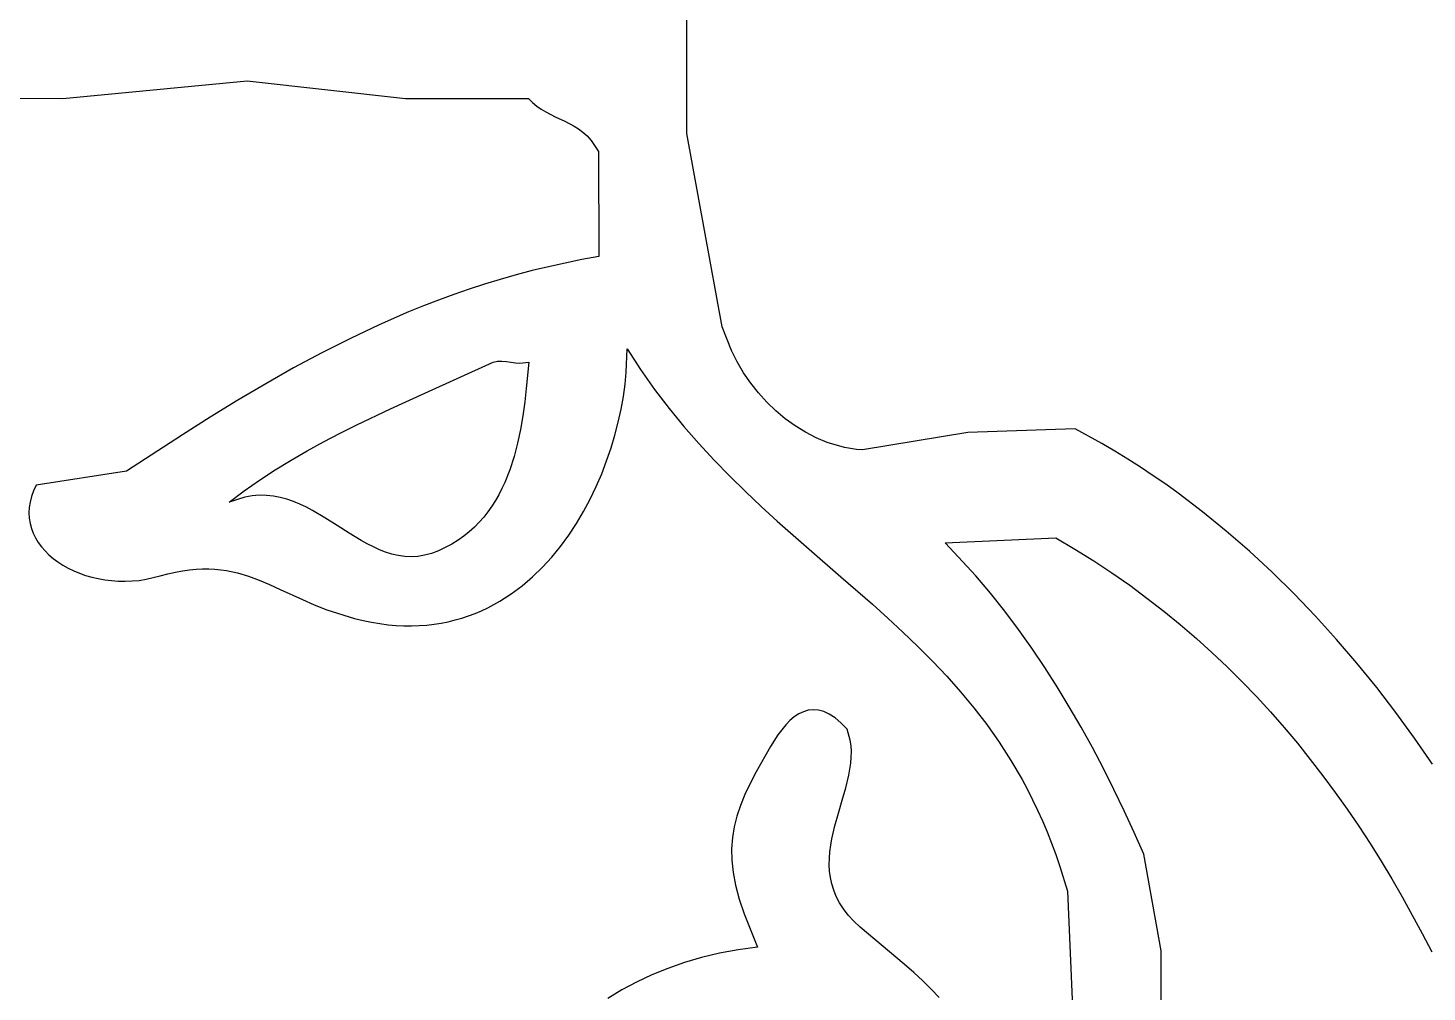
# Model space of a CAD drawing. Extents: x -38.8 to 24, y -17.1 to 3.4.
# Drawn here: x -33.631 to -32.835, y -1.687 to -1.138 of the extents above; entities that cross this region are included whole.
import ezdxf

# ---------------------------------------------------------------- set-up
doc = ezdxf.new("R2010")
doc.units = 0

msp = doc.modelspace()

# ---------------------------------------------------------------- linework, layer by layer
at = {"color": 7, "linetype": 'CONTINUOUS'}
for p, q in [((-33.256435, -1.198553), (-33.256435, -1.123553)), ((-33.611435, -1.178553), (-33.506435, -1.168553)), ((-33.506435, -1.168553), (-33.416435, -1.178553)), ((-33.716131, -1.178299), (-33.611435, -1.178553)), ((-33.416435, -1.178553), (-33.346435, -1.178553)), ((-33.346435, -1.178553), (-33.344112, -1.18091)), ((-33.344112, -1.18091), (-33.341676, -1.182943)), ((-33.341676, -1.182943), (-33.339149, -1.184709)), ((-33.339149, -1.184709), (-33.336548, -1.186262)), ((-33.336548, -1.186262), (-33.331204, -1.188956)), ((-33.331204, -1.188956), (-33.325799, -1.191472)), ((-33.325799, -1.191472), (-33.320487, -1.194255)), ((-33.320487, -1.194255), (-33.317915, -1.195886)), ((-33.317915, -1.195886), (-33.315423, -1.197751)), ((-33.315423, -1.197751), (-33.313033, -1.199906)), ((-33.313033, -1.199906), (-33.310762, -1.202407)), ((-33.236253, -1.308496), (-33.256435, -1.198553)), ((-33.310762, -1.202407), (-33.306657, -1.208669)), ((-33.306657, -1.208669), (-33.306435, -1.268553)), ((-33.325626, -1.272199), (-33.335022, -1.274281)), ((-33.316098, -1.270288), (-33.325626, -1.272199)), ((-33.306435, -1.268553), (-33.316098, -1.270288)), ((-33.353446, -1.278942), (-33.362483, -1.281513)), ((-33.344294, -1.27653), (-33.353446, -1.278942)), ((-33.335022, -1.274281), (-33.344294, -1.27653)), ((-33.380236, -1.287116), (-33.388963, -1.29014)), ((-33.371411, -1.284239), (-33.380236, -1.287116)), ((-33.362483, -1.281513), (-33.371411, -1.284239)), ((-33.406144, -1.29661), (-33.414608, -1.300049)), ((-33.397597, -1.293306), (-33.406144, -1.29661)), ((-33.388963, -1.29014), (-33.397597, -1.293306)), ((-33.414608, -1.300049), (-33.431314, -1.307312)), ((-33.431314, -1.307312), (-33.447757, -1.315063)), ((-33.230994, -1.32196), (-33.236253, -1.308496)), ((-33.447757, -1.315063), (-33.46398, -1.323268)), ((-33.290799, -1.334212), (-33.290371, -1.321023)), ((-33.290371, -1.321023), (-33.282632, -1.332856)), ((-33.46398, -1.323268), (-33.480028, -1.331895)), ((-33.405441, -1.346269), (-33.366435, -1.328553)), ((-33.366435, -1.328553), (-33.364033, -1.328033)), ((-33.366435, -1.328553), (-33.366435, -1.328553)), ((-33.364033, -1.328033), (-33.361546, -1.32797)), ((-33.361546, -1.32797), (-33.358999, -1.328212)), ((-33.358999, -1.328212), (-33.35642, -1.328602)), ((-33.35642, -1.328602), (-33.353832, -1.328987)), ((-33.353832, -1.328987), (-33.351262, -1.329213)), ((-33.351262, -1.329213), (-33.346279, -1.328566)), ((-33.346279, -1.328566), (-33.347677, -1.343529)), ((-33.227717, -1.328393), (-33.230994, -1.32196)), ((-33.224039, -1.334585), (-33.227717, -1.328393)), ((-33.480028, -1.331895), (-33.495942, -1.340911)), ((-33.291472, -1.34112), (-33.290799, -1.334212)), ((-33.282632, -1.332856), (-33.274651, -1.344125)), ((-33.219981, -1.340503), (-33.224039, -1.334585)), ((-33.495942, -1.340911), (-33.511767, -1.350282)), ((-33.347677, -1.343529), (-33.348569, -1.351254)), ((-33.292452, -1.348191), (-33.291472, -1.34112)), ((-33.274651, -1.344125), (-33.266453, -1.354872)), ((-33.215564, -1.346117), (-33.219981, -1.340503)), ((-33.511767, -1.350282), (-33.527546, -1.359975)), ((-33.424854, -1.355113), (-33.405441, -1.346269)), ((-33.348569, -1.351254), (-33.349661, -1.359056)), ((-33.293739, -1.355391), (-33.292452, -1.348191)), ((-33.21081, -1.351394), (-33.215564, -1.346117)), ((-33.205741, -1.356303), (-33.21081, -1.351394)), ((-33.527546, -1.359975), (-33.543323, -1.369958)), ((-33.444062, -1.364248), (-33.424854, -1.355113)), ((-33.349661, -1.359056), (-33.351005, -1.366874)), ((-33.295332, -1.362687), (-33.293739, -1.355391)), ((-33.266453, -1.354872), (-33.258061, -1.365139)), ((-33.200378, -1.360814), (-33.205741, -1.356303)), ((-33.194743, -1.364893), (-33.200378, -1.360814)), ((-33.462959, -1.373901), (-33.453556, -1.368996)), ((-33.453556, -1.368996), (-33.444062, -1.364248)), ((-33.351005, -1.366874), (-33.352654, -1.374645)), ((-33.297233, -1.370044), (-33.295332, -1.362687)), ((-33.258061, -1.365139), (-33.249498, -1.374968)), ((-33.188858, -1.36851), (-33.194743, -1.364893)), ((-33.182744, -1.371632), (-33.188858, -1.36851)), ((-33.096435, -1.368553), (-33.156435, -1.378553)), ((-33.035345, -1.366488), (-33.096435, -1.368553)), ((-33.020266, -1.374821), (-33.035345, -1.366488)), ((-33.543323, -1.369958), (-33.575039, -1.390661)), ((-33.472256, -1.378991), (-33.462959, -1.373901)), ((-33.352654, -1.374645), (-33.354661, -1.382306)), ((-33.299441, -1.377428), (-33.297233, -1.370044)), ((-33.249498, -1.374968), (-33.240788, -1.384402)), ((-33.176423, -1.37423), (-33.182744, -1.371632)), ((-33.173192, -1.375321), (-33.176423, -1.37423)), ((-33.169917, -1.37627), (-33.173192, -1.375321)), ((-33.166601, -1.377071), (-33.169917, -1.37627)), ((-33.012841, -1.379203), (-33.020266, -1.374821)), ((-33.490483, -1.389842), (-33.481435, -1.384295)), ((-33.481435, -1.384295), (-33.472256, -1.378991)), ((-33.354661, -1.382306), (-33.357079, -1.389793)), ((-33.304782, -1.392142), (-33.301958, -1.384806)), ((-33.301958, -1.384806), (-33.299441, -1.377428)), ((-33.240788, -1.384402), (-33.231955, -1.393483)), ((-33.163247, -1.377722), (-33.166601, -1.377071)), ((-33.159857, -1.378217), (-33.163247, -1.377722)), ((-33.156435, -1.378553), (-33.159857, -1.378217)), ((-33.005493, -1.383726), (-33.012841, -1.379203)), ((-32.998222, -1.388386), (-33.005493, -1.383726)), ((-33.575039, -1.390661), (-33.626435, -1.398553)), ((-33.499385, -1.395658), (-33.490483, -1.389842)), ((-33.357079, -1.389793), (-33.359962, -1.397045)), ((-33.307914, -1.399404), (-33.304782, -1.392142)), ((-32.991029, -1.393182), (-32.998222, -1.388386)), ((-33.626435, -1.398553), (-33.627985, -1.401816)), ((-33.508128, -1.401773), (-33.499385, -1.395658)), ((-33.361593, -1.400563), (-33.363361, -1.403999)), ((-33.359962, -1.397045), (-33.361593, -1.400563)), ((-33.311355, -1.406558), (-33.307914, -1.399404)), ((-33.231955, -1.393483), (-33.223022, -1.402253)), ((-32.983913, -1.398111), (-32.991029, -1.393182)), ((-32.976875, -1.403171), (-32.983913, -1.398111)), ((-33.629994, -1.408216), (-33.630478, -1.41134)), ((-33.629168, -1.405039), (-33.629994, -1.408216)), ((-33.627985, -1.401816), (-33.629168, -1.405039)), ((-33.516699, -1.408215), (-33.508128, -1.401773)), ((-33.507889, -1.405389), (-33.516699, -1.408215)), ((-33.503649, -1.404662), (-33.507889, -1.405389)), ((-33.49951, -1.404351), (-33.503649, -1.404662)), ((-33.495466, -1.404424), (-33.49951, -1.404351)), ((-33.491509, -1.404849), (-33.495466, -1.404424)), ((-33.487634, -1.405595), (-33.491509, -1.404849)), ((-33.483833, -1.406629), (-33.487634, -1.405595)), ((-33.480099, -1.407921), (-33.483833, -1.406629)), ((-33.476427, -1.409439), (-33.480099, -1.407921)), ((-33.36527, -1.407344), (-33.367329, -1.410591)), ((-33.363361, -1.403999), (-33.36527, -1.407344)), ((-33.315105, -1.413568), (-33.311355, -1.406558)), ((-33.223022, -1.402253), (-33.214012, -1.410754)), ((-32.963034, -1.413671), (-32.976875, -1.403171)), ((-33.630478, -1.41134), (-33.630631, -1.414404)), ((-33.630631, -1.414404), (-33.630467, -1.417402)), ((-33.472809, -1.41115), (-33.476427, -1.409439)), ((-33.469239, -1.413024), (-33.472809, -1.41115)), ((-33.462215, -1.417134), (-33.469239, -1.413024)), ((-33.37192, -1.41676), (-33.374466, -1.419666)), ((-33.369544, -1.413733), (-33.37192, -1.41676)), ((-33.367329, -1.410591), (-33.369544, -1.413733)), ((-33.319164, -1.420402), (-33.315105, -1.413568)), ((-33.214012, -1.410754), (-33.20495, -1.41903)), ((-32.949507, -1.424664), (-32.963034, -1.413671)), ((-33.630467, -1.417402), (-33.629997, -1.420328)), ((-33.629997, -1.420328), (-33.629235, -1.423173)), ((-33.629235, -1.423173), (-33.628193, -1.425933)), ((-33.455301, -1.421514), (-33.462215, -1.417134)), ((-33.448445, -1.425911), (-33.455301, -1.421514)), ((-33.377187, -1.422442), (-33.38009, -1.425081)), ((-33.374466, -1.419666), (-33.377187, -1.422442)), ((-33.323532, -1.427026), (-33.319164, -1.420402)), ((-33.20495, -1.41903), (-33.18676, -1.435072)), ((-32.936298, -1.436129), (-32.949507, -1.424664)), ((-33.628193, -1.425933), (-33.626883, -1.428599)), ((-33.626883, -1.428599), (-33.625319, -1.431166)), ((-33.625319, -1.431166), (-33.623512, -1.433626)), ((-33.441593, -1.430073), (-33.448445, -1.425911)), ((-33.438152, -1.431987), (-33.441593, -1.430073)), ((-33.434691, -1.433747), (-33.438152, -1.431987)), ((-33.389958, -1.432094), (-33.397568, -1.435939)), ((-33.386469, -1.429915), (-33.389958, -1.432094)), ((-33.383182, -1.427574), (-33.386469, -1.429915)), ((-33.38009, -1.425081), (-33.383182, -1.427574)), ((-33.32821, -1.433404), (-33.323532, -1.427026)), ((-33.109283, -1.431347), (-33.046435, -1.428553)), ((-33.091889, -1.450226), (-33.109283, -1.431347)), ((-33.046435, -1.428553), (-33.035524, -1.434994)), ((-33.623512, -1.433626), (-33.621476, -1.435974)), ((-33.621476, -1.435974), (-33.619223, -1.438202)), ((-33.619223, -1.438202), (-33.616766, -1.440304)), ((-33.616766, -1.440304), (-33.614116, -1.442272)), ((-33.431205, -1.435322), (-33.434691, -1.433747)), ((-33.427686, -1.43668), (-33.431205, -1.435322)), ((-33.424128, -1.437789), (-33.427686, -1.43668)), ((-33.420525, -1.438618), (-33.424128, -1.437789)), ((-33.416869, -1.439136), (-33.420525, -1.438618)), ((-33.413154, -1.43931), (-33.416869, -1.439136)), ((-33.409373, -1.439109), (-33.413154, -1.43931)), ((-33.405519, -1.438501), (-33.409373, -1.439109)), ((-33.401586, -1.437455), (-33.405519, -1.438501)), ((-33.397568, -1.435939), (-33.401586, -1.437455)), ((-33.338495, -1.445291), (-33.333198, -1.439504)), ((-33.333198, -1.439504), (-33.32821, -1.433404)), ((-33.18676, -1.435072), (-33.168642, -1.450717)), ((-33.035524, -1.434994), (-33.024884, -1.441647)), ((-32.923408, -1.448047), (-32.936298, -1.436129)), ((-33.614116, -1.442272), (-33.611288, -1.444101)), ((-33.611288, -1.444101), (-33.608293, -1.445784)), ((-33.608293, -1.445784), (-33.605144, -1.447314)), ((-33.605144, -1.447314), (-33.601854, -1.448685)), ((-33.551543, -1.44904), (-33.547322, -1.448056)), ((-33.547322, -1.448056), (-33.543256, -1.447291)), ((-33.543256, -1.447291), (-33.539334, -1.446735)), ((-33.539334, -1.446735), (-33.535547, -1.446376)), ((-33.535547, -1.446376), (-33.531883, -1.446205)), ((-33.531883, -1.446205), (-33.528332, -1.446212)), ((-33.528332, -1.446212), (-33.524883, -1.446386)), ((-33.524883, -1.446386), (-33.521526, -1.446718)), ((-33.521526, -1.446718), (-33.51825, -1.447197)), ((-33.51825, -1.447197), (-33.5119, -1.448556)), ((-33.5119, -1.448556), (-33.505748, -1.450383)), ((-33.344103, -1.450731), (-33.338495, -1.445291)), ((-33.024884, -1.441647), (-33.014511, -1.448506)), ((-33.014511, -1.448506), (-33.0044, -1.455569)), ((-32.910838, -1.460397), (-32.923408, -1.448047)), ((-33.601854, -1.448685), (-33.598434, -1.449889)), ((-33.598434, -1.449889), (-33.594899, -1.45092)), ((-33.594899, -1.45092), (-33.59126, -1.451771)), ((-33.59126, -1.451771), (-33.587531, -1.452436)), ((-33.587531, -1.452436), (-33.583723, -1.452909)), ((-33.583723, -1.452909), (-33.579849, -1.453181)), ((-33.579849, -1.453181), (-33.575922, -1.453248)), ((-33.575922, -1.453248), (-33.571954, -1.453101)), ((-33.571954, -1.453101), (-33.567958, -1.452735)), ((-33.567958, -1.452735), (-33.563948, -1.452142)), ((-33.563948, -1.452142), (-33.55593, -1.450252)), ((-33.55593, -1.450252), (-33.551543, -1.44904)), ((-33.505748, -1.450383), (-33.49971, -1.452595)), ((-33.49971, -1.452595), (-33.4937, -1.455112)), ((-33.4937, -1.455112), (-33.487636, -1.457852)), ((-33.356251, -1.460436), (-33.350022, -1.455791)), ((-33.350022, -1.455791), (-33.344103, -1.450731)), ((-33.168642, -1.450717), (-33.150783, -1.466303)), ((-33.083574, -1.460106), (-33.091889, -1.450226)), ((-33.0044, -1.455569), (-32.994545, -1.46283)), ((-33.487636, -1.457852), (-33.475004, -1.463678)), ((-33.475004, -1.463678), (-33.468267, -1.466601)), ((-33.362791, -1.464632), (-33.356251, -1.460436)), ((-33.075509, -1.470262), (-33.083574, -1.460106)), ((-32.994545, -1.46283), (-32.984942, -1.470286)), ((-32.898593, -1.47316), (-32.910838, -1.460397)), ((-33.468267, -1.466601), (-33.461137, -1.469423)), ((-33.461137, -1.469423), (-33.445359, -1.474436)), ((-33.380505, -1.472937), (-33.376806, -1.471543)), ((-33.376806, -1.471543), (-33.373186, -1.470011)), ((-33.373186, -1.470011), (-33.369643, -1.468346)), ((-33.369643, -1.468346), (-33.362791, -1.464632)), ((-33.150783, -1.466303), (-33.14201, -1.474181)), ((-33.067687, -1.480678), (-33.075509, -1.470262)), ((-32.984942, -1.470286), (-32.975585, -1.477932)), ((-33.445359, -1.474436), (-33.440488, -1.475617)), ((-33.440488, -1.475617), (-33.435694, -1.476597)), ((-33.435694, -1.476597), (-33.43098, -1.47738)), ((-33.43098, -1.47738), (-33.426343, -1.477969)), ((-33.426343, -1.477969), (-33.421785, -1.47837)), ((-33.421785, -1.47837), (-33.417305, -1.478587)), ((-33.417305, -1.478587), (-33.412903, -1.478623)), ((-33.412903, -1.478623), (-33.40858, -1.478483)), ((-33.40858, -1.478483), (-33.404335, -1.478172)), ((-33.404335, -1.478172), (-33.400168, -1.477693)), ((-33.400168, -1.477693), (-33.396079, -1.477051)), ((-33.396079, -1.477051), (-33.392069, -1.47625)), ((-33.392069, -1.47625), (-33.388136, -1.475295)), ((-33.388136, -1.475295), (-33.384281, -1.474189)), ((-33.384281, -1.474189), (-33.380505, -1.472937)), ((-33.14201, -1.474181), (-33.133372, -1.48217)), ((-32.975585, -1.477932), (-32.96647, -1.485763)), ((-32.886672, -1.486317), (-32.898593, -1.47316)), ((-33.133372, -1.48217), (-33.124893, -1.490314)), ((-33.060106, -1.491342), (-33.067687, -1.480678)), ((-32.96647, -1.485763), (-32.957591, -1.493776)), ((-32.875079, -1.499846), (-32.886672, -1.486317)), ((-33.124893, -1.490314), (-33.116596, -1.498656)), ((-33.052759, -1.50224), (-33.060106, -1.491342)), ((-32.957591, -1.493776), (-32.948944, -1.501966)), ((-33.116596, -1.498656), (-33.108506, -1.507236)), ((-33.045643, -1.513358), (-33.052759, -1.50224)), ((-32.948944, -1.501966), (-32.940523, -1.510329)), ((-32.863816, -1.513729), (-32.875079, -1.499846)), ((-33.108506, -1.507236), (-33.100645, -1.516098)), ((-32.940523, -1.510329), (-32.932324, -1.51886)), ((-33.100645, -1.516098), (-33.093037, -1.525284)), ((-33.038752, -1.524681), (-33.045643, -1.513358)), ((-32.932324, -1.51886), (-32.924341, -1.527556)), ((-32.852885, -1.527945), (-32.863816, -1.513729)), ((-33.19004, -1.527465), (-33.192687, -1.528749)), ((-33.187296, -1.526645), (-33.19004, -1.527465)), ((-33.184452, -1.526332), (-33.187296, -1.526645)), ((-33.181506, -1.526567), (-33.184452, -1.526332)), ((-33.178456, -1.527391), (-33.181506, -1.526567)), ((-33.175299, -1.528848), (-33.178456, -1.527391)), ((-33.093037, -1.525284), (-33.085706, -1.534835)), ((-33.032082, -1.536197), (-33.038752, -1.524681)), ((-32.924341, -1.527556), (-32.91657, -1.536412)), ((-32.842287, -1.542475), (-32.852885, -1.527945)), ((-33.20007, -1.534972), (-33.202352, -1.537697)), ((-33.197699, -1.532544), (-33.20007, -1.534972)), ((-33.195239, -1.530456), (-33.197699, -1.532544)), ((-33.192687, -1.528749), (-33.195239, -1.530456)), ((-33.172033, -1.530977), (-33.175299, -1.528848)), ((-33.168655, -1.533822), (-33.172033, -1.530977)), ((-33.165164, -1.537423), (-33.168655, -1.533822)), ((-33.085706, -1.534835), (-33.078676, -1.544796)), ((-33.20455, -1.540677), (-33.2087, -1.547239)), ((-33.202352, -1.537697), (-33.20455, -1.540677)), ((-33.163324, -1.543649), (-33.165164, -1.537423)), ((-33.162875, -1.546855), (-33.163324, -1.543649)), ((-33.025628, -1.547891), (-33.032082, -1.536197)), ((-32.91657, -1.536412), (-32.909005, -1.545423)), ((-32.832026, -1.557299), (-32.842287, -1.542475)), ((-33.2087, -1.547239), (-33.216818, -1.561613)), ((-33.162702, -1.550118), (-33.162875, -1.546855)), ((-33.162778, -1.553436), (-33.162702, -1.550118)), ((-33.078676, -1.544796), (-33.071969, -1.555207)), ((-33.019385, -1.55975), (-33.025628, -1.547891)), ((-32.909005, -1.545423), (-32.901641, -1.554586)), ((-33.163567, -1.560217), (-33.163076, -1.556803)), ((-33.163076, -1.556803), (-33.162778, -1.553436)), ((-33.071969, -1.555207), (-33.065609, -1.566111)), ((-33.013349, -1.571759), (-33.019385, -1.55975)), ((-32.901641, -1.554586), (-32.894474, -1.563896)), ((-33.216818, -1.561613), (-33.22027, -1.568233)), ((-33.165924, -1.5707), (-33.164224, -1.563673)), ((-33.164224, -1.563673), (-33.163567, -1.560217)), ((-33.065609, -1.566111), (-33.062567, -1.571761)), ((-32.894474, -1.563896), (-32.887498, -1.573348)), ((-33.223282, -1.574589), (-33.22583, -1.580767)), ((-33.22027, -1.568233), (-33.223282, -1.574589)), ((-33.167955, -1.577854), (-33.165924, -1.5707)), ((-33.062567, -1.571761), (-33.05962, -1.577551)), ((-33.007516, -1.583905), (-33.013349, -1.571759)), ((-32.887498, -1.573348), (-32.880708, -1.582939)), ((-33.22583, -1.580767), (-33.22789, -1.586852)), ((-33.170095, -1.585106), (-33.167955, -1.577854)), ((-33.05962, -1.577551), (-33.056772, -1.583485)), ((-33.056772, -1.583485), (-33.054026, -1.589568)), ((-33.001879, -1.596175), (-33.007516, -1.583905)), ((-32.880708, -1.582939), (-32.8741, -1.592665)), ((-33.22789, -1.586852), (-33.229437, -1.59293)), ((-33.172122, -1.592428), (-33.170095, -1.585106)), ((-33.054026, -1.589568), (-33.051384, -1.595806)), ((-33.230444, -1.599086), (-33.230888, -1.605407)), ((-33.229437, -1.59293), (-33.230444, -1.599086)), ((-33.174466, -1.603476), (-33.173814, -1.59979)), ((-33.173814, -1.59979), (-33.172122, -1.592428)), ((-33.051384, -1.595806), (-33.048849, -1.602205)), ((-32.996435, -1.608553), (-33.001879, -1.596175)), ((-32.8741, -1.592665), (-32.867668, -1.60252)), ((-33.230888, -1.605407), (-33.230743, -1.611977)), ((-33.17524, -1.610843), (-33.17495, -1.607162)), ((-33.17495, -1.607162), (-33.174466, -1.603476)), ((-33.048849, -1.602205), (-33.046425, -1.60877)), ((-32.867668, -1.60252), (-32.861407, -1.612501)), ((-33.230743, -1.611977), (-33.229985, -1.618883)), ((-33.175308, -1.614516), (-33.17524, -1.610843)), ((-33.175126, -1.618177), (-33.175308, -1.614516)), ((-33.046425, -1.60877), (-33.044114, -1.615505)), ((-33.044114, -1.615505), (-33.039844, -1.629509)), ((-32.986435, -1.663553), (-32.996435, -1.608553)), ((-32.861407, -1.612501), (-32.855313, -1.622603)), ((-33.229985, -1.618883), (-33.228588, -1.62621)), ((-33.174666, -1.621823), (-33.175126, -1.618177)), ((-33.173901, -1.625449), (-33.174666, -1.621823)), ((-32.855313, -1.622603), (-32.849379, -1.632823)), ((-33.228588, -1.62621), (-33.226527, -1.634043)), ((-33.172803, -1.629053), (-33.173901, -1.625449)), ((-33.171344, -1.63263), (-33.172803, -1.629053)), ((-33.039844, -1.629509), (-33.036435, -1.708553)), ((-33.226527, -1.634043), (-33.223778, -1.642469)), ((-33.169496, -1.636177), (-33.171344, -1.63263)), ((-33.167232, -1.639691), (-33.169496, -1.636177)), ((-32.849379, -1.632823), (-32.843602, -1.643155)), ((-33.223778, -1.642469), (-33.216114, -1.661439)), ((-33.164524, -1.643167), (-33.167232, -1.639691)), ((-33.161345, -1.646602), (-33.164524, -1.643167)), ((-33.157666, -1.649992), (-33.161345, -1.646602)), ((-32.843602, -1.643155), (-32.837976, -1.653596)), ((-33.13273, -1.671073), (-33.157666, -1.649992)), ((-32.837976, -1.653596), (-32.832496, -1.66414)), ((-33.227105, -1.662926), (-33.237703, -1.66489)), ((-33.216114, -1.661439), (-33.227105, -1.662926)), ((-33.257741, -1.670183), (-33.267194, -1.673481)), ((-33.247913, -1.667314), (-33.257741, -1.670183)), ((-33.237703, -1.66489), (-33.247913, -1.667314)), ((-33.127286, -1.67587), (-33.13273, -1.671073)), ((-32.986435, -1.718553), (-32.986435, -1.663553)), ((-33.276275, -1.677193), (-33.284993, -1.681302)), ((-33.267194, -1.673481), (-33.276275, -1.677193)), ((-33.122161, -1.680608), (-33.127286, -1.67587)), ((-33.293351, -1.685795), (-33.301356, -1.690654)), ((-33.284993, -1.681302), (-33.293351, -1.685795)), ((-33.117358, -1.685352), (-33.122161, -1.680608)), ((-33.112877, -1.690167), (-33.117358, -1.685352))]:
    msp.add_line(p, q, dxfattribs=at)

doc.saveas('drawing.dxf')
